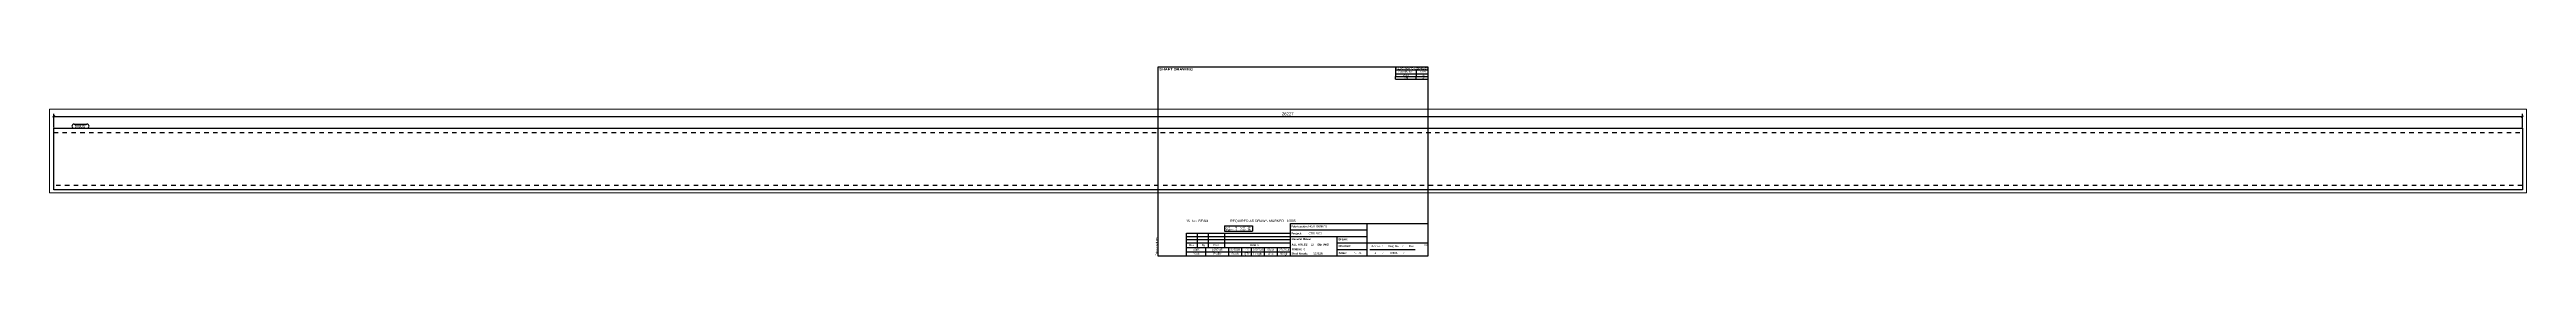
# Paper-space layout 'Layout1' of a CAD drawing. Header units: millimetres. Extents: x -1173 to 1459, y 5 to 205.
# The model-space entities are those that its viewports show. They can reach past a viewport. Long polylines and large blocks are cut down to what shows.
import ezdxf

# ---------------------------------------------------------------- set-up
doc = ezdxf.new("R2010")
doc.units = ezdxf.units.MM
doc.linetypes.add('DXK_LINE_DOT4', pattern=[0.9408, 0.4704, -0.4704])
doc.layers.add('Viewport layer', color=7, linetype='Continuous', plot=False)
doc.styles.add('Arial', font='ARIAL.TTF', dxfattribs={"height": 0.2})
doc.styles.add('Arial Black', font='ARIBLK.TTF', dxfattribs={"height": 0.2})
doc.styles.add('Arial Bold', font='ARIALBD.TTF', dxfattribs={"height": 0.2})
doc.styles.add('Comic Sans MS', font='COMIC.TTF', dxfattribs={"height": 0.2})

msp = doc.modelspace()

# ---------------------------------------------------------------- linework, layer by layer
at = {"color": 8, "linetype": 'Continuous'}
for p, q in [((56, 813), (32, 801)), ((44, 692), (44, 835)), ((44, 807), (26271, 807)), ((26259, 801), (26283, 813)), ((26271, 692), (26271, 835))]:
    msp.add_line(p, q, dxfattribs=at)
at = {"color": 7, "linetype": 'Continuous'}
for p, q in [((44, 32), (44, 682)), ((44, 682), (26271, 682)), ((26271, 682), (26271, 32)), ((26271, 32), (44, 32))]:
    msp.add_line(p, q, dxfattribs=at)
at = {"color": 7, "linetype": 'DXK_LINE_DOT4'}
for p, q in [((44, 637), (26271, 637)), ((26271, 77), (44, 77))]:
    msp.add_line(p, q, dxfattribs=at)

# ---------------------------------------------------------------- next in the draw order: wipeouts: each hides what was drawn before it
at = {"color": 0}
for points in [[(13229, 813), (13229, 858), (13086, 858), (13086, 813)], [(391, 689), (391, 721), (266, 721), (266, 689)]]:
    msp.add_wipeout(points, dxfattribs=at)

# ---------------------------------------------------------------- next in the draw order: texts
at = {"color": 3, "style": 'Comic Sans MS'}
msp.add_text('26227', height=32.4, dxfattribs=at).set_placement((13092, 819))

# ---------------------------------------------------------------- next in the draw order: wipeouts: each hides what was drawn before it
at = {"color": 0}
msp.add_wipeout([(391, 689), (391, 721), (266, 721), (266, 689)], dxfattribs=at)

# ---------------------------------------------------------------- next in the draw order: linework, layer by layer
at = {"color": 7, "linetype": 'Continuous'}
for p, q in [((260, 727), (397, 727)), ((260, 683), (397, 683))]:
    msp.add_line(p, q, dxfattribs=at)
for centre, start, end in [((260, 705), 90, 270), ((397, 705), 270, 90)]:
    msp.add_arc(centre, 22, start, end, dxfattribs=at)

# ---------------------------------------------------------------- next in the draw order: texts
at = {"color": 3, "style": 'Comic Sans MS'}
msp.add_text('b/805', height=32.4, dxfattribs=at).set_placement((266, 689))

psp = doc.layouts.get("Layout1")

# ---------------------------------------------------------------- linework, layer by layer
at = {"color": 5, "linetype": 'Continuous'}
for p, q in [((292, 205), (5, 205)), ((5, 205), (5, 5)), ((292, 5), (292, 205)), ((5, 5), (292, 5))]:
    psp.add_line(p, q, dxfattribs=at)
at = {"color": 7, "linetype": 'Continuous'}
for p, q in [((257.5, 205), (257.5, 197.8)), ((257.5, 197.8), (257.5, 195)), ((257.5, 192.2), (257.5, 195)), ((257.5, 195), (292, 195)), ((257.5, 192.2), (292, 192.2)), ((257.6, 202.2), (292, 202.2)), ((257.6, 197.8), (292, 197.8)), ((279.5, 202.2), (279.5, 197.8)), ((279.5, 197.8), (279.5, 195)), ((279.5, 192.2), (279.5, 195)), ((35.3, 14), (35.3, 29.2)), ((35.3, 29.2), (145.7, 29.2)), ((47, 14), (47, 29.2)), ((58.8, 14), (58.8, 29.2)), ((75.7, 36.7), (105.3, 36.7)), ((75.7, 36.7), (75.7, 34)), ((75.7, 34), (75.7, 31.2)), ((75.7, 31.2), (105.3, 31.2)), ((76, 14), (76, 29.2)), ((105.3, 36.7), (105.3, 34)), ((105.3, 34), (105.3, 31.2)), ((145.7, 5), (145.7, 39.5)), ((145.7, 32.6), (227.1, 32.6)), ((145.7, 14), (145.7, 29.2)), ((145.8, 39.5), (292, 39.5)), ((227.1, 5), (227.1, 39.5)), ((35.3, 25.7), (145.7, 25.7)), ((35.3, 22.3), (145.7, 22.3)), ((35.3, 18.8), (145.7, 18.8)), ((35.3, 9.5), (35.3, 14)), ((35.3, 14), (145.7, 14)), ((35.3, 9.5), (145.7, 9.5)), ((35.3, 5), (35.3, 9.5)), ((56, 9.5), (56, 14)), ((56, 5), (56, 9.5)), ((80.2, 9.5), (80.2, 14)), ((80.2, 5), (80.2, 9.5)), ((94, 9.5), (94, 14)), ((94, 5), (94, 9.5)), ((104.3, 9.5), (104.3, 14)), ((104.3, 5), (104.3, 9.5)), ((118.1, 9.5), (118.1, 14)), ((118.1, 5), (118.1, 9.5)), ((131.9, 9.5), (131.9, 14)), ((131.9, 5), (131.9, 9.5)), ((145.7, 25.7), (227.1, 25.7)), ((195.4, 5), (195.4, 25.7)), ((195.4, 18.8), (292, 18.8)), ((195.4, 11.9), (227.1, 11.9)), ((230, 11.9), (278.3, 11.9))]:
    psp.add_line(p, q, dxfattribs=at)
at = {"color": 2, "linetype": 'Continuous'}
for p, q in [((227.3, 39.5), (291.9, 39.5)), ((227.3, 19), (227.3, 39.5)), ((292, 19), (292, 39.5)), ((227.3, 19), (291.9, 19))]:
    psp.add_line(p, q, dxfattribs=at)

# ---------------------------------------------------------------- texts
at = {"color": 7}
for s, height, style, p in [(' SHAFT DRAWING', 2.634, 'Arial Black', (5.3, 201.4)), ('ALLOCATION TO ASSEMBLIES', 1.648, 'Arial', (257.9, 202.7)), ('Assembly Mark', 1.648, 'Arial', (260.4, 199.5)), ('TOTAL', 1.65, 'Arial', (282.8, 199.3)), ('16', 2.64, 'Arial', (34.8, 40.8)), ('No', 2.64, 'Arial', (41.1, 40.8)), ('BEAM', 2.64, 'Arial', (48.1, 40.8)), ('REQUIRED AS DRAWN MARKED', 2.636, 'Arial', (81.7, 40.8)), ('b/805', 2.64, 'Arial', (142.2, 40.8)), ('b/805', 2.11, 'Arial', (41.9, 10.5)), ('[]650*45', 2.11, 'Arial', (62.5, 10.5)), ('S235JR', 2.11, 'Arial', (81.9, 10.5)), ('16', 2.11, 'Arial', (98, 10.5)), ('26226.8', 2.11, 'Arial', (105.8, 10.5)), ('68.31', 2.11, 'Arial', (121.2, 10.5)), ('22420.4', 2.11, 'Arial', (133.8, 10.5)), ('FINISH:', 2.11, 'Arial Bold', (147.2, 11)), ('0', 2.11, 'Arial', (159.8, 11))]:
    psp.add_text(s, height=height, dxfattribs=dict(at, style=style)).set_placement(p)
at = {"color": 7, "linetype": 'Continuous'}
for s, height, style, p in [('B/910', 1.65, 'Arial', (265.4, 195.6)), ('Total', 1.65, 'Arial', (265.7, 192.9)), ('16', 1.65, 'Arial', (285.6, 192.9)), ('16', 1.65, 'Arial', (285.6, 195.6)), ('LOT', 1.98, 'Arial', (76.1, 34.3)), ('PHASE', 1.98, 'Arial', (76.1, 31.6)), ('0', 1.98, 'Arial Bold', (87.4, 34.3)), ('1', 1.98, 'Arial Bold', (87.4, 31.6)), ('QTY', 1.98, 'Arial', (92.5, 34.3)), ('QTY', 1.98, 'Arial', (92.6, 31.6)), ('16', 1.98, 'Arial Bold', (100.2, 34.3)), ('16', 1.98, 'Arial Bold', (100.2, 31.6)), ('Fabricación:', 2.107, 'Arial Bold', (146.7, 35.2)), ('Project:', 2.11, 'Arial Bold', (146.8, 27.8)), ('HcB Ingeniería', 2.109, 'Arial', (165, 35.4)), ('CTIB 2026', 2.11, 'Arial', (165.1, 27.8)), ('Rev', 2.11, 'Arial', (38.2, 15.4)), ('Mark', 2.11, 'Arial', (42.6, 6.2)), ('By', 2.11, 'Arial', (51.5, 15.4)), ('Date', 2.11, 'Arial', (63.9, 15.4)), ('Profile', 2.11, 'Arial', (64, 6.2)), ('Grade', 2.11, 'Arial', (83.2, 6.2)), ('QTY', 2.11, 'Arial', (96.5, 6.2)), ('Details', 2.11, 'Arial', (103, 15.6)), ('Length', 2.11, 'Arial', (106.6, 6.2)), ('Area', 2.11, 'Arial', (122.1, 6.2)), ('Weight', 2.11, 'Arial', (134.8, 6.2)), ('General Notes:', 2.107, 'Arial Bold', (147, 21.8)), ('Steel Grade:', 2.107, 'Arial Bold', (147, 6.5)), ('ALL HOLES', 2.11, 'Arial Bold', (147.1, 16)), ('22', 2.11, 'Arial', (167.4, 16)), ('S235JR', 2.11, 'Arial', (169.7, 6.3)), ('Dia UNO', 2.11, 'Arial Bold', (174.6, 16)), ('Scale:', 2.11, 'Arial Bold', (196.9, 7.1)), ('Drawn:', 2.11, 'Arial Bold', (196.9, 21.6)), ('Checked:', 2.11, 'Arial Bold', (196.9, 14.5)), ('N.T.S.', 2.11, 'Arial', (213.3, 7.1)), ('Job No.', 2.11, 'Arial', (231.4, 14.4)), ('1', 2.11, 'Arial', (235, 7.1)), ('/', 2.11, 'Arial', (243.4, 14.4)), ('/', 1.98, 'Arial', (243.6, 7.1)), ('Dwg No.', 2.11, 'Arial', (249.9, 14.4)), ('b/805', 2.11, 'Arial', (252, 7.1)), ('/', 2.11, 'Arial', (264.8, 14.4)), ('/', 1.98, 'Arial', (265.9, 7.1)), ('Rev', 2.11, 'Arial', (271.6, 14.4)), ('A4', 2.31, 'Arial', (287.8, 15.4))]:
    psp.add_text(s, height=height, dxfattribs=dict(at, style=style)).set_placement(p)
at = {"color": 174, "linetype": 'Continuous', "style": 'Arial'}
psp.add_text('Tekla structures', height=1.91, rotation=90, dxfattribs=at).set_placement((4.5, 5.5))

# ---------------------------------------------------------------- viewports
at = {"layer": 'Viewport layer', "view_target_point": (13157.4, 441.7)}
psp.add_viewport(center=(143.2, 116.1), size=(2631.5, 88.34), view_center_point=(0, 0), view_height=883.4, dxfattribs=at)

doc.saveas('drawing.dxf')
